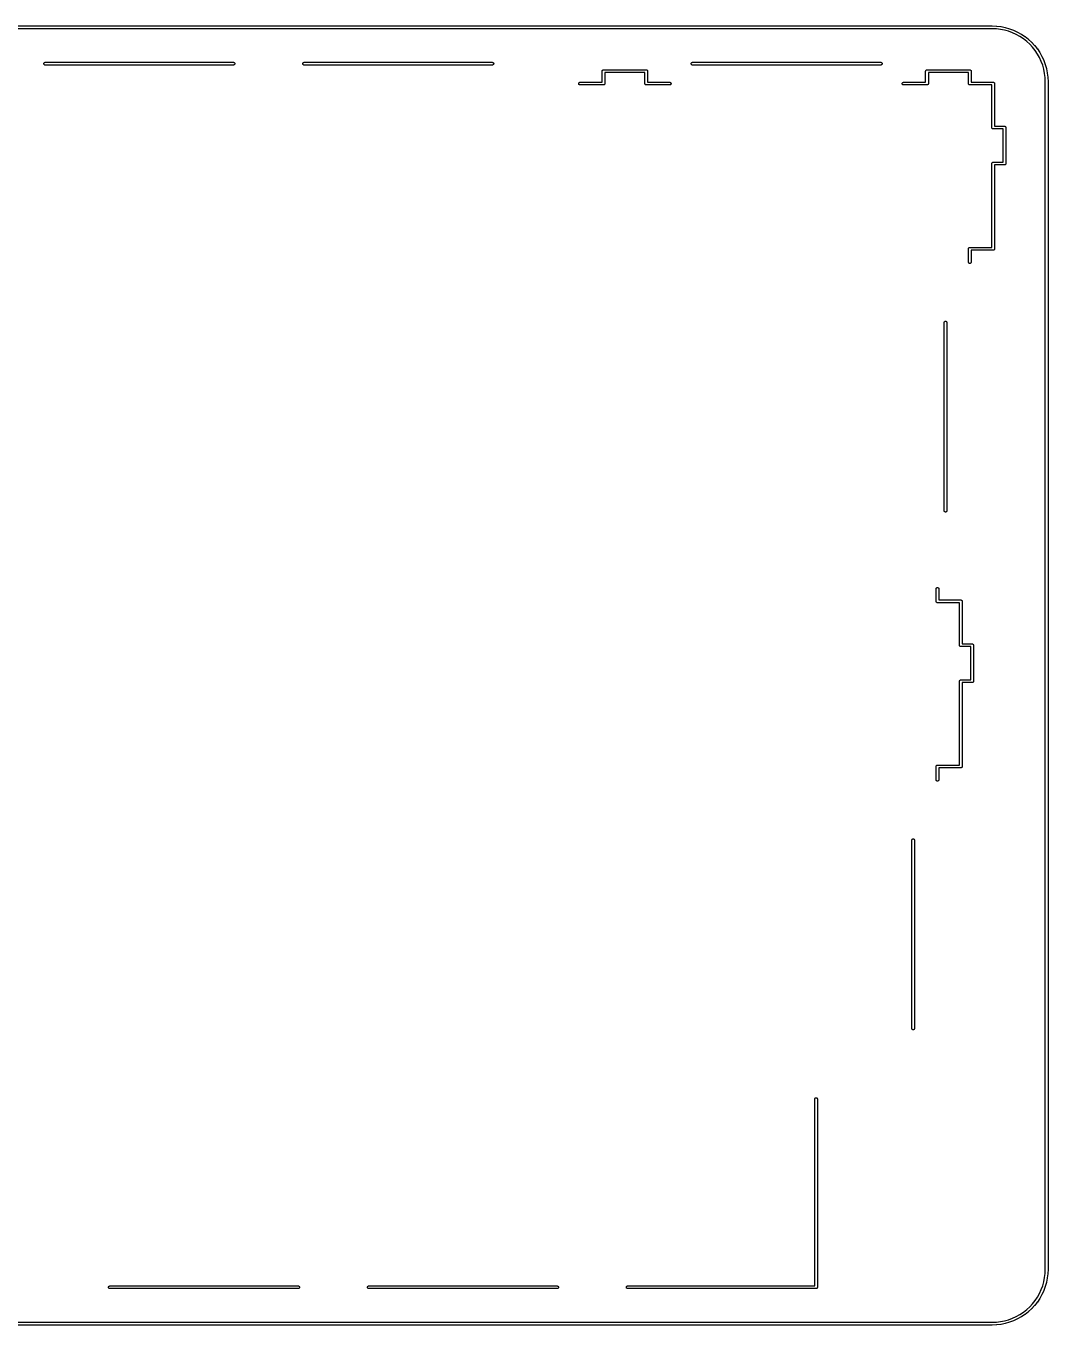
# Model space of a CAD drawing. Extents: x 27 to 346, y -105 to -9.
# Drawn here: x 270.6 to 345.8, y -104.8 to -9.2 of the extents above; entities that cross this region are included whole.
import ezdxf

# ---------------------------------------------------------------- set-up
doc = ezdxf.new("R2010")
doc.units = 0
doc.layers.add('BLACK', color=7, linetype='CONTINUOUS')

msp = doc.modelspace()

# ---------------------------------------------------------------- linework, layer by layer
at = {"layer": 'BLACK', "linetype": 'CONTINUOUS'}
for p, q in [((193.191, -9.1554), (341.679, -9.1554)), ((341.68, -9.3554), (193.286, -9.3554)), ((341.679, -9.1554), (341.681, -9.1553)), ((341.99, -9.3679), (341.68, -9.3554)), ((341.681, -9.1553), (341.684, -9.1554)), ((341.684, -9.1554), (341.687, -9.1554)), ((341.687, -9.1554), (341.689, -9.1556)), ((341.689, -9.1556), (342, -9.1681)), ((342.294, -9.4025), (341.99, -9.3679)), ((342, -9.1681), (342.004, -9.1682)), ((342.004, -9.1682), (342.005, -9.1683)), ((342.005, -9.1683), (342.006, -9.1684)), ((342.006, -9.1684), (342.01, -9.1689)), ((342.01, -9.1689), (342.32, -9.2042)), ((342.593, -9.4619), (342.294, -9.4025)), ((342.32, -9.2042), (342.324, -9.2046)), ((342.324, -9.2046), (342.325, -9.2048)), ((342.325, -9.2048), (342.326, -9.2048)), ((342.326, -9.2048), (342.33, -9.2057)), ((342.33, -9.2057), (342.636, -9.2664)), ((342.888, -9.5461), (342.593, -9.4619)), ((342.636, -9.2664), (342.64, -9.2671)), ((342.64, -9.2671), (342.64, -9.2673)), ((342.64, -9.2673), (342.641, -9.2675)), ((342.641, -9.2675), (342.645, -9.2686)), ((342.645, -9.2686), (342.946, -9.3545)), ((343.176, -9.6527), (342.888, -9.5461)), ((342.946, -9.3545), (342.949, -9.3555)), ((342.949, -9.3555), (342.95, -9.3559)), ((342.95, -9.3559), (342.951, -9.3561)), ((342.951, -9.3561), (342.955, -9.3575)), ((342.955, -9.3575), (343.247, -9.466)), ((343.247, -9.466), (343.251, -9.4671)), ((343.251, -9.4671), (343.252, -9.4677)), ((343.252, -9.4677), (343.253, -9.4681)), ((343.253, -9.4681), (343.256, -9.4697)), ((343.256, -9.4697), (343.539, -9.5985)), ((343.453, -9.7789), (343.176, -9.6527)), ((343.72, -9.93), (343.453, -9.7789)), ((343.539, -9.5985), (343.543, -9.6002)), ((343.543, -9.6002), (343.544, -9.6005)), ((343.544, -9.6005), (343.544, -9.6007)), ((343.544, -9.6007), (343.548, -9.6029)), ((343.548, -9.6029), (343.821, -9.7569)), ((343.976, -10.0984), (343.72, -9.93)), ((343.821, -9.7569), (343.824, -9.7585)), ((343.824, -9.7585), (343.825, -9.7593)), ((343.825, -9.7593), (343.826, -9.76)), ((343.826, -9.76), (343.829, -9.762)), ((343.829, -9.762), (344.089, -9.9337)), ((344.216, -10.289), (343.976, -10.0984)), ((344.089, -9.9337), (344.093, -9.936)), ((344.093, -9.936), (344.093, -9.9363)), ((344.093, -9.9363), (344.093, -9.9366)), ((344.093, -9.9366), (344.097, -9.9394)), ((344.097, -9.9394), (344.342, -10.134)), ((344.441, -10.4971), (344.216, -10.289)), ((344.342, -10.134), (344.345, -10.1362)), ((344.345, -10.1362), (344.346, -10.1369)), ((344.346, -10.1369), (344.347, -10.1377)), ((344.347, -10.1377), (344.349, -10.1403)), ((344.349, -10.1403), (344.579, -10.3523)), ((344.649, -10.7223), (344.441, -10.4971)), ((344.579, -10.3523), (344.582, -10.3549)), ((344.582, -10.3549), (344.583, -10.3555)), ((344.583, -10.3555), (344.583, -10.3562)), ((344.583, -10.3562), (344.586, -10.3591)), ((344.586, -10.3591), (344.798, -10.589)), ((344.837, -10.9626), (344.649, -10.7223)), ((344.798, -10.589), (344.801, -10.5919)), ((344.801, -10.5919), (344.801, -10.5926)), ((344.801, -10.5926), (344.802, -10.5932)), ((344.802, -10.5932), (344.804, -10.5964)), ((344.804, -10.5964), (344.996, -10.8413)), ((345.008, -11.218), (344.837, -10.9626)), ((344.996, -10.8413), (344.999, -10.8441)), ((344.999, -10.8441), (344.999, -10.8451)), ((344.999, -10.8451), (345, -10.846)), ((345, -10.846), (345.002, -10.8492)), ((345.002, -10.8492), (345.176, -11.1089)), ((345.159, -11.4855), (345.008, -11.218)), ((345.176, -11.1089), (345.178, -11.112)), ((345.178, -11.112), (345.179, -11.113)), ((345.179, -11.113), (345.179, -11.1139)), ((345.179, -11.1139), (345.181, -11.1172)), ((345.181, -11.1172), (345.335, -11.3898)), ((345.335, -11.3898), (345.337, -11.3932)), ((345.337, -11.3932), (345.337, -11.3941)), ((345.337, -11.3941), (345.338, -11.3949)), ((345.338, -11.3949), (345.339, -11.3985)), ((345.339, -11.3985), (345.471, -11.6814)), ((271.907, -11.93), (271.909, -11.9104)), ((271.909, -11.9496), (271.907, -11.93)), ((271.909, -11.9104), (271.915, -11.8915)), ((271.915, -11.9685), (271.909, -11.9496)), ((271.915, -11.8915), (271.924, -11.8742)), ((271.924, -11.9858), (271.915, -11.9685)), ((271.924, -11.8742), (271.936, -11.8589)), ((271.936, -12.0011), (271.924, -11.9858)), ((271.936, -11.8589), (271.952, -11.8465)), ((271.952, -12.0135), (271.936, -12.0011)), ((271.952, -11.8465), (271.969, -11.8372)), ((271.969, -12.0228), (271.952, -12.0135)), ((271.969, -11.8372), (271.988, -11.8314)), ((271.988, -12.0286), (271.969, -12.0228)), ((271.988, -11.8314), (272.003, -11.83)), ((272.003, -12.03), (271.988, -12.0286)), ((272.003, -11.83), (285.863, -11.83)), ((285.863, -12.03), (272.003, -12.03)), ((285.863, -11.83), (285.878, -11.8314)), ((285.878, -12.0286), (285.863, -12.03)), ((285.878, -11.8314), (285.897, -11.8372)), ((285.897, -12.0228), (285.878, -12.0286)), ((285.897, -11.8372), (285.914, -11.8465)), ((285.914, -12.0135), (285.897, -12.0228)), ((285.914, -11.8465), (285.929, -11.8589)), ((285.929, -12.0011), (285.914, -12.0135)), ((285.929, -11.8589), (285.942, -11.8742)), ((285.942, -11.9858), (285.929, -12.0011)), ((285.942, -11.8742), (285.951, -11.8915)), ((285.951, -11.9685), (285.942, -11.9858)), ((285.951, -11.8915), (285.957, -11.9104)), ((285.957, -11.9496), (285.951, -11.9685)), ((285.957, -11.9104), (285.959, -11.93)), ((285.959, -11.93), (285.957, -11.9496)), ((290.957, -11.93), (290.959, -11.9104)), ((290.959, -11.9496), (290.957, -11.93)), ((290.959, -11.9104), (290.965, -11.8915)), ((290.965, -11.9685), (290.959, -11.9496)), ((290.965, -11.8915), (290.974, -11.8742)), ((290.974, -11.9858), (290.965, -11.9685)), ((290.974, -11.8742), (290.986, -11.8589)), ((290.986, -12.0011), (290.974, -11.9858)), ((290.986, -11.8589), (291.002, -11.8465)), ((291.002, -12.0135), (290.986, -12.0011)), ((291.002, -11.8465), (291.019, -11.8372)), ((291.019, -12.0228), (291.002, -12.0135)), ((291.019, -11.8372), (291.038, -11.8314)), ((291.038, -12.0286), (291.019, -12.0228)), ((291.038, -11.8314), (291.053, -11.83)), ((291.053, -12.03), (291.038, -12.0286)), ((291.053, -11.83), (304.913, -11.83)), ((304.913, -12.03), (291.053, -12.03)), ((304.913, -11.83), (304.928, -11.8314)), ((304.928, -12.0286), (304.913, -12.03)), ((304.928, -11.8314), (304.947, -11.8372)), ((304.947, -12.0228), (304.928, -12.0286)), ((304.947, -11.8372), (304.964, -11.8465)), ((304.964, -12.0135), (304.947, -12.0228)), ((304.964, -11.8465), (304.979, -11.8589)), ((304.979, -12.0011), (304.964, -12.0135)), ((304.979, -11.8589), (304.992, -11.8742)), ((304.992, -11.9858), (304.979, -12.0011)), ((304.992, -11.8742), (305.001, -11.8915)), ((305.001, -11.9685), (304.992, -11.9858)), ((305.001, -11.8915), (305.007, -11.9104)), ((305.007, -11.9496), (305.001, -11.9685)), ((305.007, -11.9104), (305.009, -11.93)), ((305.009, -11.93), (305.007, -11.9496)), ((312.989, -12.4402), (312.998, -12.4228)), ((312.998, -12.4228), (313.011, -12.4076)), ((313.011, -12.4076), (313.026, -12.3951)), ((313.026, -12.3951), (313.043, -12.3858)), ((313.043, -12.3858), (313.062, -12.3801)), ((313.062, -12.3801), (313.077, -12.3786)), ((313.077, -12.3786), (313.082, -12.3782)), ((313.082, -12.3782), (313.087, -12.3786)), ((313.087, -12.3786), (316.227, -12.3786)), ((316.227, -12.3786), (316.231, -12.3782)), ((316.231, -12.3782), (316.236, -12.3786)), ((316.236, -12.3786), (316.251, -12.3801)), ((316.251, -12.3801), (316.27, -12.3858)), ((316.27, -12.3858), (316.287, -12.3951)), ((316.287, -12.3951), (316.302, -12.4076)), ((316.302, -12.4076), (316.315, -12.4228)), ((316.315, -12.4228), (316.324, -12.4402)), ((319.532, -11.93), (319.534, -11.9104)), ((319.534, -11.9496), (319.532, -11.93)), ((319.534, -11.9104), (319.54, -11.8915)), ((319.54, -11.9685), (319.534, -11.9496)), ((319.54, -11.8915), (319.549, -11.8742)), ((319.549, -11.9858), (319.54, -11.9685)), ((319.549, -11.8742), (319.561, -11.8589)), ((319.561, -12.0011), (319.549, -11.9858)), ((319.561, -11.8589), (319.577, -11.8465)), ((319.577, -12.0135), (319.561, -12.0011)), ((319.577, -11.8465), (319.594, -11.8372)), ((319.594, -12.0228), (319.577, -12.0135)), ((319.594, -11.8372), (319.613, -11.8314)), ((319.613, -12.0286), (319.594, -12.0228)), ((319.613, -11.8314), (319.628, -11.83)), ((319.628, -12.03), (319.613, -12.0286)), ((319.628, -11.83), (333.488, -11.83)), ((333.488, -12.03), (319.628, -12.03)), ((333.488, -11.83), (333.503, -11.8314)), ((333.503, -12.0286), (333.488, -12.03)), ((333.503, -11.8314), (333.522, -11.8372)), ((333.522, -12.0228), (333.503, -12.0286)), ((333.522, -11.8372), (333.539, -11.8465)), ((333.539, -12.0135), (333.522, -12.0228)), ((333.539, -11.8465), (333.554, -11.8589)), ((333.554, -12.0011), (333.539, -12.0135)), ((333.554, -11.8589), (333.567, -11.8742)), ((333.567, -11.9858), (333.554, -12.0011)), ((333.567, -11.8742), (333.576, -11.8915)), ((333.576, -11.9685), (333.567, -11.9858)), ((333.576, -11.8915), (333.582, -11.9104)), ((333.582, -11.9496), (333.576, -11.9685)), ((333.582, -11.9104), (333.584, -11.93)), ((333.584, -11.93), (333.582, -11.9496)), ((336.791, -12.4402), (336.801, -12.4228)), ((336.801, -12.4228), (336.813, -12.4076)), ((336.813, -12.4076), (336.828, -12.3951)), ((336.828, -12.3951), (336.846, -12.3858)), ((336.846, -12.3858), (336.865, -12.3801)), ((336.865, -12.3801), (336.879, -12.3786)), ((336.879, -12.3786), (336.884, -12.3782)), ((336.884, -12.3782), (336.889, -12.3786)), ((336.889, -12.3786), (340.026, -12.3786)), ((340.026, -12.3786), (340.031, -12.3782)), ((340.031, -12.3782), (340.036, -12.3786)), ((340.036, -12.3786), (340.051, -12.3801)), ((340.051, -12.3801), (340.07, -12.3858)), ((340.07, -12.3858), (340.087, -12.3951)), ((340.087, -12.3951), (340.102, -12.4076)), ((340.102, -12.4076), (340.115, -12.4228)), ((340.115, -12.4228), (340.124, -12.4402)), ((345.288, -11.7628), (345.159, -11.4855)), ((345.394, -12.0497), (345.288, -11.7628)), ((345.476, -12.3443), (345.394, -12.0497)), ((345.471, -11.6814), (345.473, -11.6849)), ((345.473, -11.6849), (345.473, -11.6858)), ((345.473, -11.6858), (345.473, -11.6866)), ((345.473, -11.6866), (345.475, -11.6903)), ((345.475, -11.6903), (345.583, -11.9836)), ((345.536, -12.6439), (345.476, -12.3443)), ((345.583, -11.9836), (345.585, -11.9875)), ((345.585, -11.9875), (345.585, -11.9881)), ((345.585, -11.9881), (345.585, -11.9887)), ((345.585, -11.9887), (345.586, -11.9928)), ((345.586, -11.9928), (345.67, -12.2933)), ((345.67, -12.2933), (345.671, -12.2969)), ((345.671, -12.2969), (345.671, -12.298)), ((345.671, -12.298), (345.671, -12.2992)), ((345.671, -12.2992), (345.672, -12.3028)), ((345.672, -12.3028), (345.732, -12.6083)), ((311.257, -13.3981), (311.259, -13.3785)), ((311.259, -13.3785), (311.264, -13.3597)), ((311.264, -13.3597), (311.274, -13.3423)), ((311.274, -13.3423), (311.286, -13.3271)), ((311.286, -13.3271), (311.301, -13.3146)), ((311.301, -13.3146), (311.319, -13.3053)), ((311.319, -13.3053), (311.338, -13.2996)), ((311.338, -13.2996), (311.352, -13.2981)), ((311.352, -13.2981), (312.982, -13.2981)), ((312.981, -12.4786), (312.983, -12.459)), ((312.982, -12.4835), (312.981, -12.4786)), ((312.982, -13.2981), (312.982, -12.4835)), ((312.983, -12.459), (312.989, -12.4402)), ((316.131, -12.5786), (313.182, -12.5786)), ((313.182, -12.5786), (313.182, -13.3932)), ((316.131, -13.3932), (316.131, -12.5786)), ((316.324, -12.4402), (316.33, -12.459)), ((316.33, -12.459), (316.332, -12.4786)), ((316.332, -12.4786), (316.331, -12.4835)), ((316.331, -12.4835), (316.331, -13.2981)), ((316.331, -13.2981), (317.961, -13.2981)), ((317.961, -13.2981), (317.976, -13.2996)), ((317.976, -13.2996), (317.995, -13.3053)), ((317.995, -13.3053), (318.012, -13.3146)), ((318.012, -13.3146), (318.027, -13.3271)), ((318.027, -13.3271), (318.04, -13.3423)), ((318.04, -13.3423), (318.049, -13.3597)), ((318.049, -13.3597), (318.055, -13.3785)), ((318.055, -13.3785), (318.057, -13.3981)), ((335.056, -13.3981), (335.058, -13.3785)), ((335.058, -13.3785), (335.064, -13.3597)), ((335.064, -13.3597), (335.073, -13.3423)), ((335.073, -13.3423), (335.086, -13.3271)), ((335.086, -13.3271), (335.101, -13.3146)), ((335.101, -13.3146), (335.119, -13.3053)), ((335.119, -13.3053), (335.137, -13.2996)), ((335.137, -13.2996), (335.152, -13.2981)), ((335.152, -13.2981), (336.784, -13.2981)), ((336.784, -12.4786), (336.786, -12.459)), ((336.784, -12.4835), (336.784, -12.4786)), ((336.784, -13.2981), (336.784, -12.4835)), ((336.786, -12.459), (336.791, -12.4402)), ((339.931, -12.5786), (336.984, -12.5786)), ((336.984, -12.5786), (336.984, -13.3932)), ((339.931, -13.3932), (339.931, -12.5786)), ((340.124, -12.4402), (340.13, -12.459)), ((340.13, -12.459), (340.132, -12.4786)), ((340.132, -12.4786), (340.131, -12.4835)), ((340.131, -12.4835), (340.131, -13.2981)), ((340.131, -13.2981), (341.751, -13.2981)), ((341.751, -13.2981), (341.756, -13.2976)), ((341.756, -13.2976), (341.775, -13.2996)), ((341.775, -13.2996), (341.794, -13.3053)), ((341.794, -13.3053), (341.812, -13.3146)), ((341.812, -13.3146), (341.827, -13.3271)), ((341.827, -13.3271), (341.839, -13.3423)), ((341.839, -13.3423), (341.849, -13.3597)), ((341.849, -13.3597), (341.854, -13.3785)), ((341.854, -13.3785), (341.856, -13.3981)), ((345.57, -12.949), (345.536, -12.6439)), ((345.585, -13.2583), (345.57, -12.949)), ((345.585, -100.652), (345.585, -13.2583)), ((345.732, -12.6083), (345.733, -12.6123)), ((345.733, -12.6123), (345.733, -12.6131)), ((345.733, -12.6131), (345.734, -12.6139)), ((345.734, -12.6139), (345.734, -12.6179)), ((345.734, -12.6179), (345.769, -12.928)), ((345.769, -12.928), (345.77, -12.9312)), ((345.77, -12.9312), (345.77, -12.9329)), ((345.77, -12.9329), (345.77, -12.9345)), ((345.77, -12.9345), (345.77, -12.9377)), ((345.77, -12.9377), (345.785, -13.2486)), ((345.785, -13.2486), (345.785, -13.251)), ((345.785, -13.251), (345.785, -13.2535)), ((345.785, -13.2535), (345.785, -13.2559)), ((345.785, -13.2559), (345.785, -13.2583)), ((345.785, -13.2583), (345.785, -100.652)), ((311.259, -13.4177), (311.257, -13.3981)), ((311.264, -13.4366), (311.259, -13.4177)), ((311.274, -13.4539), (311.264, -13.4366)), ((311.286, -13.4692), (311.274, -13.4539)), ((311.301, -13.4817), (311.286, -13.4692)), ((311.319, -13.491), (311.301, -13.4817)), ((311.338, -13.4967), (311.319, -13.491)), ((311.352, -13.4981), (311.338, -13.4967)), ((313.077, -13.4981), (311.352, -13.4981)), ((313.082, -13.4986), (313.077, -13.4981)), ((313.087, -13.4981), (313.082, -13.4986)), ((313.101, -13.4967), (313.087, -13.4981)), ((313.12, -13.491), (313.101, -13.4967)), ((313.138, -13.4817), (313.12, -13.491)), ((313.153, -13.4692), (313.138, -13.4817)), ((313.165, -13.4539), (313.153, -13.4692)), ((313.175, -13.4366), (313.165, -13.4539)), ((313.18, -13.4177), (313.175, -13.4366)), ((313.182, -13.3981), (313.18, -13.4177)), ((313.182, -13.3932), (313.182, -13.3981)), ((316.131, -13.3981), (316.131, -13.3932)), ((316.133, -13.4177), (316.131, -13.3981)), ((316.139, -13.4366), (316.133, -13.4177)), ((316.148, -13.4539), (316.139, -13.4366)), ((316.16, -13.4692), (316.148, -13.4539)), ((316.176, -13.4817), (316.16, -13.4692)), ((316.193, -13.491), (316.176, -13.4817)), ((316.212, -13.4967), (316.193, -13.491)), ((316.231, -13.4986), (316.212, -13.4967)), ((316.236, -13.4981), (316.231, -13.4986)), ((317.961, -13.4981), (316.236, -13.4981)), ((317.976, -13.4967), (317.961, -13.4981)), ((317.995, -13.491), (317.976, -13.4967)), ((318.012, -13.4817), (317.995, -13.491)), ((318.027, -13.4692), (318.012, -13.4817)), ((318.04, -13.4539), (318.027, -13.4692)), ((318.049, -13.4366), (318.04, -13.4539)), ((318.055, -13.4177), (318.049, -13.4366)), ((318.057, -13.3981), (318.055, -13.4177)), ((335.058, -13.4177), (335.056, -13.3981)), ((335.064, -13.4366), (335.058, -13.4177)), ((335.073, -13.4539), (335.064, -13.4366)), ((335.086, -13.4692), (335.073, -13.4539)), ((335.101, -13.4817), (335.086, -13.4692)), ((335.119, -13.491), (335.101, -13.4817)), ((335.137, -13.4967), (335.119, -13.491)), ((335.152, -13.4981), (335.137, -13.4967)), ((336.879, -13.4981), (335.152, -13.4981)), ((336.884, -13.4986), (336.879, -13.4981)), ((336.889, -13.4981), (336.884, -13.4986)), ((336.904, -13.4967), (336.889, -13.4981)), ((336.923, -13.491), (336.904, -13.4967)), ((336.94, -13.4817), (336.923, -13.491)), ((336.955, -13.4692), (336.94, -13.4817)), ((336.968, -13.4539), (336.955, -13.4692)), ((336.977, -13.4366), (336.968, -13.4539)), ((336.983, -13.4177), (336.977, -13.4366)), ((336.985, -13.3981), (336.983, -13.4177)), ((336.984, -13.3932), (336.985, -13.3981)), ((339.931, -13.3981), (339.931, -13.3932)), ((339.933, -13.4177), (339.931, -13.3981)), ((339.938, -13.4366), (339.933, -13.4177)), ((339.948, -13.4539), (339.938, -13.4366)), ((339.96, -13.4692), (339.948, -13.4539)), ((339.975, -13.4817), (339.96, -13.4692)), ((339.993, -13.491), (339.975, -13.4817)), ((340.012, -13.4967), (339.993, -13.491)), ((340.031, -13.4986), (340.012, -13.4967)), ((340.036, -13.4981), (340.031, -13.4986)), ((341.656, -13.4981), (340.036, -13.4981)), ((341.656, -16.6241), (341.656, -13.4981)), ((341.856, -13.3981), (341.856, -13.403)), ((341.856, -13.403), (341.856, -16.529)), ((341.655, -16.629), (341.656, -16.6241)), ((341.657, -16.6486), (341.655, -16.629)), ((341.663, -16.6675), (341.657, -16.6486)), ((341.672, -16.6848), (341.663, -16.6675)), ((341.685, -16.7001), (341.672, -16.6848)), ((341.7, -16.7125), (341.685, -16.7001)), ((341.717, -16.7218), (341.7, -16.7125)), ((341.736, -16.7276), (341.717, -16.7218)), ((341.756, -16.7295), (341.736, -16.7276)), ((341.761, -16.729), (341.756, -16.7295)), ((342.484, -16.729), (341.761, -16.729)), ((341.856, -16.529), (342.579, -16.529)), ((342.484, -19.1782), (342.484, -16.729)), ((342.579, -16.529), (342.584, -16.5285)), ((342.584, -16.5285), (342.589, -16.529)), ((342.589, -16.529), (342.604, -16.5304)), ((342.604, -16.5304), (342.622, -16.5362)), ((342.622, -16.5362), (342.64, -16.5455)), ((342.64, -16.5455), (342.655, -16.5579)), ((342.655, -16.5579), (342.667, -16.5732)), ((342.667, -16.5732), (342.677, -16.5905)), ((342.677, -16.5905), (342.682, -16.6094)), ((342.682, -16.6094), (342.684, -16.629)), ((342.684, -16.629), (342.684, -16.6339)), ((342.684, -16.6339), (342.684, -19.2733)), ((341.655, -19.2782), (341.657, -19.2586)), ((341.656, -19.2831), (341.655, -19.2782)), ((341.656, -25.4495), (341.656, -19.2831)), ((341.657, -19.2586), (341.663, -19.2398)), ((341.663, -19.2398), (341.672, -19.2224)), ((341.672, -19.2224), (341.685, -19.2072)), ((341.685, -19.2072), (341.7, -19.1947)), ((341.7, -19.1947), (341.717, -19.1854)), ((341.717, -19.1854), (341.736, -19.1797)), ((341.736, -19.1797), (341.751, -19.1782)), ((341.751, -19.1782), (341.756, -19.1777)), ((341.756, -19.1777), (341.761, -19.1782)), ((341.761, -19.1782), (342.484, -19.1782)), ((342.579, -19.3782), (341.856, -19.3782)), ((341.856, -19.3782), (341.856, -25.5446)), ((342.584, -19.3787), (342.579, -19.3782)), ((342.589, -19.3782), (342.584, -19.3787)), ((342.604, -19.3768), (342.589, -19.3782)), ((342.622, -19.3711), (342.604, -19.3768)), ((342.64, -19.3618), (342.622, -19.3711)), ((342.655, -19.3493), (342.64, -19.3618)), ((342.667, -19.334), (342.655, -19.3493)), ((342.677, -19.3167), (342.667, -19.334)), ((342.682, -19.2978), (342.677, -19.3167)), ((342.684, -19.2782), (342.682, -19.2978)), ((342.684, -19.2733), (342.684, -19.2782)), ((339.931, -25.5495), (339.933, -25.5299)), ((339.931, -25.5544), (339.931, -25.5495)), ((339.931, -26.5348), (339.931, -25.5544)), ((339.933, -25.5299), (339.938, -25.511)), ((339.938, -25.511), (339.948, -25.4937)), ((339.948, -25.4937), (339.96, -25.4784)), ((339.96, -25.4784), (339.975, -25.4659)), ((339.975, -25.4659), (339.993, -25.4566)), ((339.993, -25.4566), (340.012, -25.4509)), ((340.012, -25.4509), (340.026, -25.4495)), ((340.026, -25.4495), (340.031, -25.449)), ((340.031, -25.449), (340.036, -25.4495)), ((340.036, -25.4495), (341.656, -25.4495)), ((341.751, -25.6495), (340.131, -25.6495)), ((340.131, -25.6495), (340.131, -26.5348)), ((341.756, -25.65), (341.751, -25.6495)), ((341.761, -25.6495), (341.756, -25.65)), ((341.775, -25.648), (341.761, -25.6495)), ((341.794, -25.6423), (341.775, -25.648)), ((341.812, -25.633), (341.794, -25.6423)), ((341.827, -25.6205), (341.812, -25.633)), ((341.839, -25.6053), (341.827, -25.6205)), ((341.849, -25.5879), (341.839, -25.6053)), ((341.854, -25.5691), (341.849, -25.5879)), ((341.856, -25.5495), (341.854, -25.5691)), ((341.856, -25.5446), (341.856, -25.5495)), ((339.933, -26.5495), (339.931, -26.5348)), ((339.938, -26.5684), (339.933, -26.5495)), ((339.948, -26.5857), (339.938, -26.5684)), ((339.96, -26.601), (339.948, -26.5857)), ((339.975, -26.6135), (339.96, -26.601)), ((339.993, -26.6228), (339.975, -26.6135)), ((340.012, -26.6285), (339.993, -26.6228)), ((340.031, -26.6304), (340.012, -26.6285)), ((340.051, -26.6285), (340.031, -26.6304)), ((340.07, -26.6228), (340.051, -26.6285)), ((340.087, -26.6135), (340.07, -26.6228)), ((340.102, -26.601), (340.087, -26.6135)), ((340.115, -26.5857), (340.102, -26.601)), ((340.124, -26.5684), (340.115, -26.5857)), ((340.13, -26.5495), (340.124, -26.5684)), ((340.131, -26.5348), (340.13, -26.5495)), ((338.146, -30.9751), (338.147, -30.9604)), ((338.146, -44.833), (338.146, -30.9751)), ((338.147, -30.9604), (338.153, -30.9415)), ((338.153, -30.9415), (338.162, -30.9242)), ((338.162, -30.9242), (338.175, -30.9089)), ((338.175, -30.9089), (338.19, -30.8965)), ((338.19, -30.8965), (338.207, -30.8872)), ((338.207, -30.8872), (338.226, -30.8814)), ((338.226, -30.8814), (338.246, -30.8795)), ((338.246, -30.8795), (338.265, -30.8814)), ((338.265, -30.8814), (338.284, -30.8872)), ((338.284, -30.8872), (338.301, -30.8965)), ((338.301, -30.8965), (338.317, -30.9089)), ((338.317, -30.9089), (338.329, -30.9242)), ((338.329, -30.9242), (338.338, -30.9415)), ((338.338, -30.9415), (338.344, -30.9604)), ((338.344, -30.9604), (338.346, -30.9751)), ((338.346, -30.9751), (338.346, -44.833)), ((338.147, -44.8477), (338.146, -44.833)), ((338.153, -44.8665), (338.147, -44.8477)), ((338.162, -44.8839), (338.153, -44.8665)), ((338.175, -44.8991), (338.162, -44.8839)), ((338.19, -44.9116), (338.175, -44.8991)), ((338.207, -44.9209), (338.19, -44.9116)), ((338.226, -44.9266), (338.207, -44.9209)), ((338.246, -44.9286), (338.226, -44.9266)), ((338.265, -44.9266), (338.246, -44.9286)), ((338.284, -44.9209), (338.265, -44.9266)), ((338.301, -44.9116), (338.284, -44.9209)), ((338.317, -44.8991), (338.301, -44.9116)), ((338.329, -44.8839), (338.317, -44.8991)), ((338.338, -44.8665), (338.329, -44.8839)), ((338.344, -44.8477), (338.338, -44.8665)), ((338.346, -44.833), (338.344, -44.8477)), ((337.551, -50.5737), (337.553, -50.559)), ((337.551, -51.4932), (337.551, -50.5737)), ((337.553, -50.559), (337.558, -50.5402)), ((337.558, -50.5402), (337.568, -50.5228)), ((337.568, -50.5228), (337.58, -50.5076)), ((337.58, -50.5076), (337.595, -50.4951)), ((337.595, -50.4951), (337.613, -50.4858)), ((337.613, -50.4858), (337.632, -50.4801)), ((337.632, -50.4801), (337.651, -50.4782)), ((337.651, -50.4782), (337.671, -50.4801)), ((337.671, -50.4801), (337.69, -50.4858)), ((337.69, -50.4858), (337.707, -50.4951)), ((337.707, -50.4951), (337.722, -50.5076)), ((337.722, -50.5076), (337.735, -50.5228)), ((337.735, -50.5228), (337.744, -50.5402)), ((337.744, -50.5402), (337.75, -50.559)), ((337.75, -50.559), (337.751, -50.5737)), ((337.751, -50.5737), (337.751, -51.3981)), ((337.551, -51.4981), (337.551, -51.4932)), ((337.553, -51.5177), (337.551, -51.4981)), ((337.558, -51.5366), (337.553, -51.5177)), ((337.568, -51.5539), (337.558, -51.5366)), ((337.58, -51.5692), (337.568, -51.5539)), ((337.595, -51.5817), (337.58, -51.5692)), ((337.613, -51.591), (337.595, -51.5817)), ((337.632, -51.5967), (337.613, -51.591)), ((337.651, -51.5986), (337.632, -51.5967)), ((337.656, -51.5981), (337.651, -51.5986)), ((339.276, -51.5981), (337.656, -51.5981)), ((337.751, -51.3981), (339.371, -51.3981)), ((339.276, -54.7241), (339.276, -51.5981)), ((339.371, -51.3981), (339.376, -51.3976)), ((339.376, -51.3976), (339.381, -51.3981)), ((339.381, -51.3981), (339.396, -51.3996)), ((339.396, -51.3996), (339.414, -51.4053)), ((339.414, -51.4053), (339.432, -51.4146)), ((339.432, -51.4146), (339.447, -51.4271)), ((339.447, -51.4271), (339.459, -51.4423)), ((339.459, -51.4423), (339.469, -51.4597)), ((339.469, -51.4597), (339.474, -51.4785)), ((339.474, -51.4785), (339.476, -51.4981)), ((339.476, -51.4981), (339.476, -51.503)), ((339.476, -51.503), (339.476, -54.629)), ((339.275, -54.729), (339.276, -54.7241)), ((339.277, -54.7486), (339.275, -54.729)), ((339.283, -54.7675), (339.277, -54.7486)), ((339.292, -54.7848), (339.283, -54.7675)), ((339.305, -54.8001), (339.292, -54.7848)), ((339.32, -54.8125), (339.305, -54.8001)), ((339.337, -54.8218), (339.32, -54.8125)), ((339.356, -54.8276), (339.337, -54.8218)), ((339.376, -54.8295), (339.356, -54.8276)), ((339.381, -54.829), (339.376, -54.8295)), ((340.099, -54.829), (339.381, -54.829)), ((339.476, -54.629), (340.194, -54.629)), ((340.099, -57.2782), (340.099, -54.829)), ((340.194, -54.629), (340.199, -54.6285)), ((340.199, -54.6285), (340.204, -54.629)), ((340.204, -54.629), (340.218, -54.6304)), ((340.218, -54.6304), (340.237, -54.6362)), ((340.237, -54.6362), (340.255, -54.6455)), ((340.255, -54.6455), (340.27, -54.6579)), ((340.27, -54.6579), (340.282, -54.6732)), ((340.282, -54.6732), (340.292, -54.6905)), ((340.292, -54.6905), (340.297, -54.7094)), ((340.297, -54.7094), (340.299, -54.729)), ((340.299, -54.729), (340.299, -54.7339)), ((340.299, -54.7339), (340.299, -57.3733)), ((339.275, -57.3782), (339.277, -57.3586)), ((339.277, -57.3586), (339.283, -57.3398)), ((339.283, -57.3398), (339.292, -57.3224)), ((339.292, -57.3224), (339.305, -57.3072)), ((339.305, -57.3072), (339.32, -57.2947)), ((339.32, -57.2947), (339.337, -57.2854)), ((339.337, -57.2854), (339.356, -57.2797)), ((339.356, -57.2797), (339.371, -57.2782)), ((339.371, -57.2782), (339.376, -57.2777)), ((339.376, -57.2777), (339.381, -57.2782)), ((339.381, -57.2782), (340.099, -57.2782)), ((339.276, -57.3831), (339.275, -57.3782)), ((339.276, -63.5495), (339.276, -57.3831)), ((340.194, -57.4782), (339.476, -57.4782)), ((339.476, -57.4782), (339.476, -63.6446)), ((340.199, -57.4787), (340.194, -57.4782)), ((340.204, -57.4782), (340.199, -57.4787)), ((340.218, -57.4768), (340.204, -57.4782)), ((340.237, -57.4711), (340.218, -57.4768)), ((340.255, -57.4618), (340.237, -57.4711)), ((340.27, -57.4493), (340.255, -57.4618)), ((340.282, -57.434), (340.27, -57.4493)), ((340.292, -57.4167), (340.282, -57.434)), ((340.297, -57.3978), (340.292, -57.4167)), ((340.299, -57.3782), (340.297, -57.3978)), ((340.299, -57.3733), (340.299, -57.3782)), ((337.551, -63.6495), (337.553, -63.6299)), ((337.551, -63.6544), (337.551, -63.6495)), ((337.551, -64.6348), (337.551, -63.6544)), ((337.553, -63.6299), (337.558, -63.611)), ((337.558, -63.611), (337.568, -63.5937)), ((337.568, -63.5937), (337.58, -63.5784)), ((337.58, -63.5784), (337.595, -63.5659)), ((337.595, -63.5659), (337.613, -63.5566)), ((337.613, -63.5566), (337.632, -63.5509)), ((337.632, -63.5509), (337.646, -63.5495)), ((337.646, -63.5495), (337.651, -63.549)), ((337.651, -63.549), (337.656, -63.5495)), ((337.656, -63.5495), (339.276, -63.5495)), ((339.371, -63.7495), (337.751, -63.7495)), ((337.751, -63.7495), (337.751, -64.6348)), ((339.376, -63.75), (339.371, -63.7495)), ((339.381, -63.7495), (339.376, -63.75)), ((339.396, -63.748), (339.381, -63.7495)), ((339.414, -63.7423), (339.396, -63.748)), ((339.432, -63.733), (339.414, -63.7423)), ((339.447, -63.7205), (339.432, -63.733)), ((339.459, -63.7053), (339.447, -63.7205)), ((339.469, -63.6879), (339.459, -63.7053)), ((339.474, -63.6691), (339.469, -63.6879)), ((339.476, -63.6495), (339.474, -63.6691)), ((339.476, -63.6446), (339.476, -63.6495)), ((337.553, -64.6495), (337.551, -64.6348)), ((337.558, -64.6684), (337.553, -64.6495)), ((337.568, -64.6857), (337.558, -64.6684)), ((337.58, -64.701), (337.568, -64.6857)), ((337.595, -64.7135), (337.58, -64.701)), ((337.613, -64.7228), (337.595, -64.7135)), ((337.632, -64.7285), (337.613, -64.7228)), ((337.651, -64.7304), (337.632, -64.7285)), ((337.671, -64.7285), (337.651, -64.7304)), ((337.69, -64.7228), (337.671, -64.7285)), ((337.707, -64.7135), (337.69, -64.7228)), ((337.722, -64.701), (337.707, -64.7135)), ((337.735, -64.6857), (337.722, -64.701)), ((337.744, -64.6684), (337.735, -64.6857)), ((337.75, -64.6495), (337.744, -64.6684)), ((337.751, -64.6348), (337.75, -64.6495)), ((335.763, -69.0751), (335.765, -69.0604)), ((335.763, -82.933), (335.763, -69.0751)), ((335.765, -69.0604), (335.77, -69.0415)), ((335.77, -69.0415), (335.78, -69.0242)), ((335.78, -69.0242), (335.792, -69.0089)), ((335.792, -69.0089), (335.807, -68.9965)), ((335.807, -68.9965), (335.825, -68.9872)), ((335.825, -68.9872), (335.843, -68.9814)), ((335.843, -68.9814), (335.863, -68.9795)), ((335.863, -68.9795), (335.883, -68.9814)), ((335.883, -68.9814), (335.902, -68.9872)), ((335.902, -68.9872), (335.919, -68.9965)), ((335.919, -68.9965), (335.934, -69.0089)), ((335.934, -69.0089), (335.947, -69.0242)), ((335.947, -69.0242), (335.956, -69.0415)), ((335.956, -69.0415), (335.962, -69.0604)), ((335.962, -69.0604), (335.963, -69.0751)), ((335.963, -69.0751), (335.963, -82.933)), ((335.765, -82.9477), (335.763, -82.933)), ((335.77, -82.9665), (335.765, -82.9477)), ((335.78, -82.9839), (335.77, -82.9665)), ((335.792, -82.9991), (335.78, -82.9839)), ((335.807, -83.0116), (335.792, -82.9991)), ((335.825, -83.0209), (335.807, -83.0116)), ((335.843, -83.0266), (335.825, -83.0209)), ((335.863, -83.0286), (335.843, -83.0266)), ((335.883, -83.0266), (335.863, -83.0286)), ((335.902, -83.0209), (335.883, -83.0266)), ((335.919, -83.0116), (335.902, -83.0209)), ((335.934, -82.9991), (335.919, -83.0116)), ((335.947, -82.9839), (335.934, -82.9991)), ((335.956, -82.9665), (335.947, -82.9839)), ((335.962, -82.9477), (335.956, -82.9665)), ((335.963, -82.933), (335.962, -82.9477)), ((328.621, -88.1251), (328.622, -88.1104)), ((328.621, -101.878), (328.621, -88.1251)), ((328.622, -88.1104), (328.628, -88.0915)), ((328.628, -88.0915), (328.637, -88.0742)), ((328.637, -88.0742), (328.65, -88.0589)), ((328.65, -88.0589), (328.665, -88.0465)), ((328.665, -88.0465), (328.682, -88.0372)), ((328.682, -88.0372), (328.701, -88.0314)), ((328.701, -88.0314), (328.721, -88.0295)), ((328.721, -88.0295), (328.74, -88.0314)), ((328.74, -88.0314), (328.759, -88.0372)), ((328.759, -88.0372), (328.776, -88.0465)), ((328.776, -88.0465), (328.792, -88.0589)), ((328.792, -88.0589), (328.804, -88.0742)), ((328.804, -88.0742), (328.813, -88.0915)), ((328.813, -88.0915), (328.819, -88.1104)), ((328.819, -88.1104), (328.821, -88.1251)), ((328.821, -88.1251), (328.821, -101.973)), ((345.476, -101.566), (345.536, -101.267)), ((345.536, -101.267), (345.57, -100.962)), ((345.57, -100.962), (345.585, -100.652)), ((345.732, -101.302), (345.672, -101.608)), ((345.733, -101.298), (345.732, -101.302)), ((345.734, -101.297), (345.733, -101.298)), ((345.733, -101.298), (345.733, -101.298)), ((345.769, -100.983), (345.734, -101.293)), ((345.734, -101.293), (345.734, -101.297)), ((345.77, -100.979), (345.769, -100.983)), ((345.785, -100.662), (345.77, -100.973)), ((345.77, -100.973), (345.77, -100.976)), ((345.77, -100.976), (345.77, -100.978)), ((345.77, -100.978), (345.77, -100.979)), ((345.785, -100.652), (345.785, -100.655)), ((345.785, -100.655), (345.785, -100.657)), ((345.785, -100.657), (345.785, -100.66)), ((345.785, -100.66), (345.785, -100.662)), ((276.669, -101.978), (276.671, -101.958)), ((276.671, -101.998), (276.669, -101.978)), ((276.671, -101.958), (276.677, -101.94)), ((276.677, -102.017), (276.671, -101.998)), ((276.677, -101.94), (276.686, -101.922)), ((276.686, -102.034), (276.677, -102.017)), ((276.686, -101.922), (276.699, -101.907)), ((276.699, -102.049), (276.686, -102.034)), ((276.699, -101.907), (276.714, -101.895)), ((276.714, -102.062), (276.699, -102.049)), ((276.714, -101.895), (276.732, -101.885)), ((276.732, -102.071), (276.714, -102.062)), ((276.732, -101.885), (276.75, -101.88)), ((276.75, -102.077), (276.732, -102.071)), ((276.75, -101.88), (276.765, -101.878)), ((276.765, -102.078), (276.75, -102.077)), ((276.765, -101.878), (290.626, -101.878)), ((290.626, -102.078), (276.765, -102.078)), ((290.626, -101.878), (290.64, -101.88)), ((290.64, -102.077), (290.626, -102.078)), ((290.64, -101.88), (290.659, -101.885)), ((290.659, -102.071), (290.64, -102.077)), ((290.659, -101.885), (290.676, -101.895)), ((290.676, -102.062), (290.659, -102.071)), ((290.676, -101.895), (290.692, -101.907)), ((290.692, -102.049), (290.676, -102.062)), ((290.692, -101.907), (290.704, -101.922)), ((290.704, -102.034), (290.692, -102.049)), ((290.704, -101.922), (290.713, -101.94)), ((290.713, -102.017), (290.704, -102.034)), ((290.713, -101.94), (290.719, -101.958)), ((290.719, -101.998), (290.713, -102.017)), ((290.719, -101.958), (290.721, -101.978)), ((290.721, -101.978), (290.719, -101.998)), ((295.719, -101.978), (295.721, -101.958)), ((295.721, -101.998), (295.719, -101.978)), ((295.721, -101.958), (295.727, -101.94)), ((295.727, -102.017), (295.721, -101.998)), ((295.727, -101.94), (295.736, -101.922)), ((295.736, -102.034), (295.727, -102.017)), ((295.736, -101.922), (295.749, -101.907)), ((295.749, -102.049), (295.736, -102.034)), ((295.749, -101.907), (295.764, -101.895)), ((295.764, -102.062), (295.749, -102.049)), ((295.764, -101.895), (295.782, -101.885)), ((295.782, -102.071), (295.764, -102.062)), ((295.782, -101.885), (295.8, -101.88)), ((295.8, -102.077), (295.782, -102.071)), ((295.8, -101.88), (295.815, -101.878)), ((295.815, -102.078), (295.8, -102.077)), ((295.815, -101.878), (309.676, -101.878)), ((309.676, -102.078), (295.815, -102.078)), ((309.676, -101.878), (309.69, -101.88)), ((309.69, -102.077), (309.676, -102.078)), ((309.69, -101.88), (309.709, -101.885)), ((309.709, -102.071), (309.69, -102.077)), ((309.709, -101.885), (309.726, -101.895)), ((309.726, -102.062), (309.709, -102.071)), ((309.726, -101.895), (309.742, -101.907)), ((309.742, -102.049), (309.726, -102.062)), ((309.742, -101.907), (309.754, -101.922)), ((309.754, -102.034), (309.742, -102.049)), ((309.754, -101.922), (309.763, -101.94)), ((309.763, -102.017), (309.754, -102.034)), ((309.763, -101.94), (309.769, -101.958)), ((309.769, -101.998), (309.763, -102.017)), ((309.769, -101.958), (309.771, -101.978)), ((309.771, -101.978), (309.769, -101.998)), ((314.769, -101.978), (314.771, -101.958)), ((314.771, -101.998), (314.769, -101.978)), ((314.771, -101.958), (314.777, -101.94)), ((314.777, -102.017), (314.771, -101.998)), ((314.777, -101.94), (314.786, -101.922)), ((314.786, -102.034), (314.777, -102.017)), ((314.786, -101.922), (314.799, -101.907)), ((314.799, -102.049), (314.786, -102.034)), ((314.799, -101.907), (314.814, -101.895)), ((314.814, -102.062), (314.799, -102.049)), ((314.814, -101.895), (314.832, -101.885)), ((314.832, -102.071), (314.814, -102.062)), ((314.832, -101.885), (314.85, -101.88)), ((314.85, -102.077), (314.832, -102.071)), ((314.85, -101.88), (314.865, -101.878)), ((314.865, -102.078), (314.85, -102.077)), ((314.865, -101.878), (328.621, -101.878)), ((328.716, -102.078), (314.865, -102.078)), ((328.721, -102.079), (328.716, -102.078)), ((328.726, -102.078), (328.721, -102.079)), ((328.74, -102.077), (328.726, -102.078)), ((328.759, -102.071), (328.74, -102.077)), ((328.776, -102.062), (328.759, -102.071)), ((328.792, -102.049), (328.776, -102.062)), ((328.804, -102.034), (328.792, -102.049)), ((328.813, -102.017), (328.804, -102.034)), ((328.819, -101.998), (328.813, -102.017)), ((328.821, -101.978), (328.819, -101.998)), ((328.821, -101.973), (328.821, -101.978)), ((345.159, -102.425), (345.288, -102.148)), ((345.288, -102.148), (345.394, -101.861)), ((345.471, -102.229), (345.339, -102.512)), ((345.394, -101.861), (345.476, -101.566)), ((345.473, -102.226), (345.471, -102.229)), ((345.475, -102.22), (345.473, -102.224)), ((345.473, -102.224), (345.473, -102.225)), ((345.473, -102.225), (345.473, -102.226)), ((345.583, -101.927), (345.475, -102.22)), ((345.585, -101.923), (345.583, -101.927)), ((345.586, -101.918), (345.585, -101.922)), ((345.585, -101.922), (345.585, -101.923)), ((345.585, -101.923), (345.585, -101.923)), ((345.67, -101.617), (345.586, -101.918)), ((345.671, -101.614), (345.67, -101.617)), ((345.672, -101.608), (345.671, -101.611)), ((345.671, -101.611), (345.671, -101.613)), ((345.671, -101.613), (345.671, -101.614)), ((344.441, -103.414), (344.649, -103.188)), ((344.649, -103.188), (344.837, -102.948)), ((344.996, -103.069), (344.804, -103.314)), ((344.837, -102.948), (345.008, -102.693)), ((344.999, -103.067), (344.996, -103.069)), ((345, -103.065), (344.999, -103.066)), ((344.999, -103.066), (344.999, -103.067)), ((345.002, -103.061), (345, -103.065)), ((345.176, -102.802), (345.002, -103.061)), ((345.008, -102.693), (345.159, -102.425)), ((345.178, -102.799), (345.176, -102.802)), ((345.179, -102.798), (345.178, -102.799)), ((345.181, -102.793), (345.179, -102.797)), ((345.179, -102.797), (345.179, -102.798)), ((345.335, -102.521), (345.181, -102.793)), ((345.337, -102.517), (345.335, -102.521)), ((345.338, -102.516), (345.337, -102.517)), ((345.337, -102.517), (345.337, -102.517)), ((345.339, -102.512), (345.338, -102.516)), ((343.175, -104.261), (343.453, -104.129)), ((343.453, -104.129), (343.72, -103.981)), ((343.821, -104.154), (343.548, -104.305)), ((343.72, -103.981), (343.976, -103.81)), ((343.824, -104.152), (343.821, -104.154)), ((343.825, -104.151), (343.824, -104.152)), ((343.829, -104.149), (343.825, -104.151)), ((343.825, -104.151), (343.825, -104.151)), ((344.089, -103.974), (343.829, -104.149)), ((343.976, -103.81), (344.216, -103.621)), ((344.092, -103.972), (344.089, -103.974)), ((344.093, -103.972), (344.092, -103.972)), ((344.094, -103.971), (344.093, -103.972)), ((344.097, -103.969), (344.094, -103.971)), ((344.342, -103.777), (344.097, -103.969)), ((344.216, -103.621), (344.441, -103.414)), ((344.345, -103.774), (344.342, -103.777)), ((344.346, -103.773), (344.345, -103.774)), ((344.345, -103.774), (344.345, -103.774)), ((344.349, -103.771), (344.346, -103.773)), ((344.579, -103.558), (344.349, -103.771)), ((344.582, -103.556), (344.579, -103.558)), ((344.583, -103.555), (344.582, -103.556)), ((344.586, -103.551), (344.583, -103.554)), ((344.583, -103.554), (344.583, -103.555)), ((344.798, -103.322), (344.586, -103.551)), ((344.801, -103.319), (344.798, -103.322)), ((344.802, -103.317), (344.801, -103.318)), ((344.801, -103.318), (344.801, -103.319)), ((344.804, -103.314), (344.802, -103.317)), ((341.679, -104.755), (174.131, -104.755)), ((174.224, -104.555), (341.68, -104.555)), ((341.681, -104.755), (341.679, -104.755)), ((341.68, -104.555), (341.99, -104.543)), ((341.684, -104.755), (341.681, -104.755)), ((341.687, -104.755), (341.684, -104.755)), ((341.689, -104.755), (341.687, -104.755)), ((342, -104.743), (341.689, -104.755)), ((341.99, -104.543), (342.294, -104.508)), ((342.004, -104.742), (342, -104.743)), ((342.005, -104.742), (342.004, -104.742)), ((342.006, -104.742), (342.005, -104.742)), ((342.01, -104.742), (342.006, -104.742)), ((342.32, -104.706), (342.01, -104.742)), ((342.294, -104.508), (342.593, -104.449)), ((342.324, -104.706), (342.32, -104.706)), ((342.325, -104.706), (342.324, -104.706)), ((342.326, -104.706), (342.325, -104.706)), ((342.33, -104.705), (342.326, -104.706)), ((342.636, -104.644), (342.33, -104.705)), ((342.593, -104.449), (342.888, -104.364)), ((342.64, -104.644), (342.636, -104.644)), ((342.641, -104.643), (342.64, -104.643)), ((342.64, -104.643), (342.64, -104.644)), ((342.645, -104.642), (342.641, -104.643)), ((342.945, -104.556), (342.645, -104.642)), ((342.888, -104.364), (343.175, -104.261)), ((342.949, -104.555), (342.945, -104.556)), ((342.95, -104.555), (342.949, -104.555)), ((342.951, -104.554), (342.95, -104.555)), ((342.955, -104.553), (342.951, -104.554)), ((343.248, -104.447), (342.955, -104.553)), ((343.252, -104.445), (343.248, -104.447)), ((343.257, -104.443), (343.252, -104.445)), ((343.252, -104.445), (343.252, -104.445)), ((343.252, -104.445), (343.252, -104.445)), ((343.54, -104.309), (343.257, -104.443)), ((343.543, -104.308), (343.54, -104.309)), ((343.544, -104.307), (343.543, -104.308)), ((343.546, -104.307), (343.544, -104.307)), ((343.548, -104.305), (343.546, -104.307))]:
    msp.add_line(p, q, dxfattribs=at)

doc.saveas('drawing.dxf')
